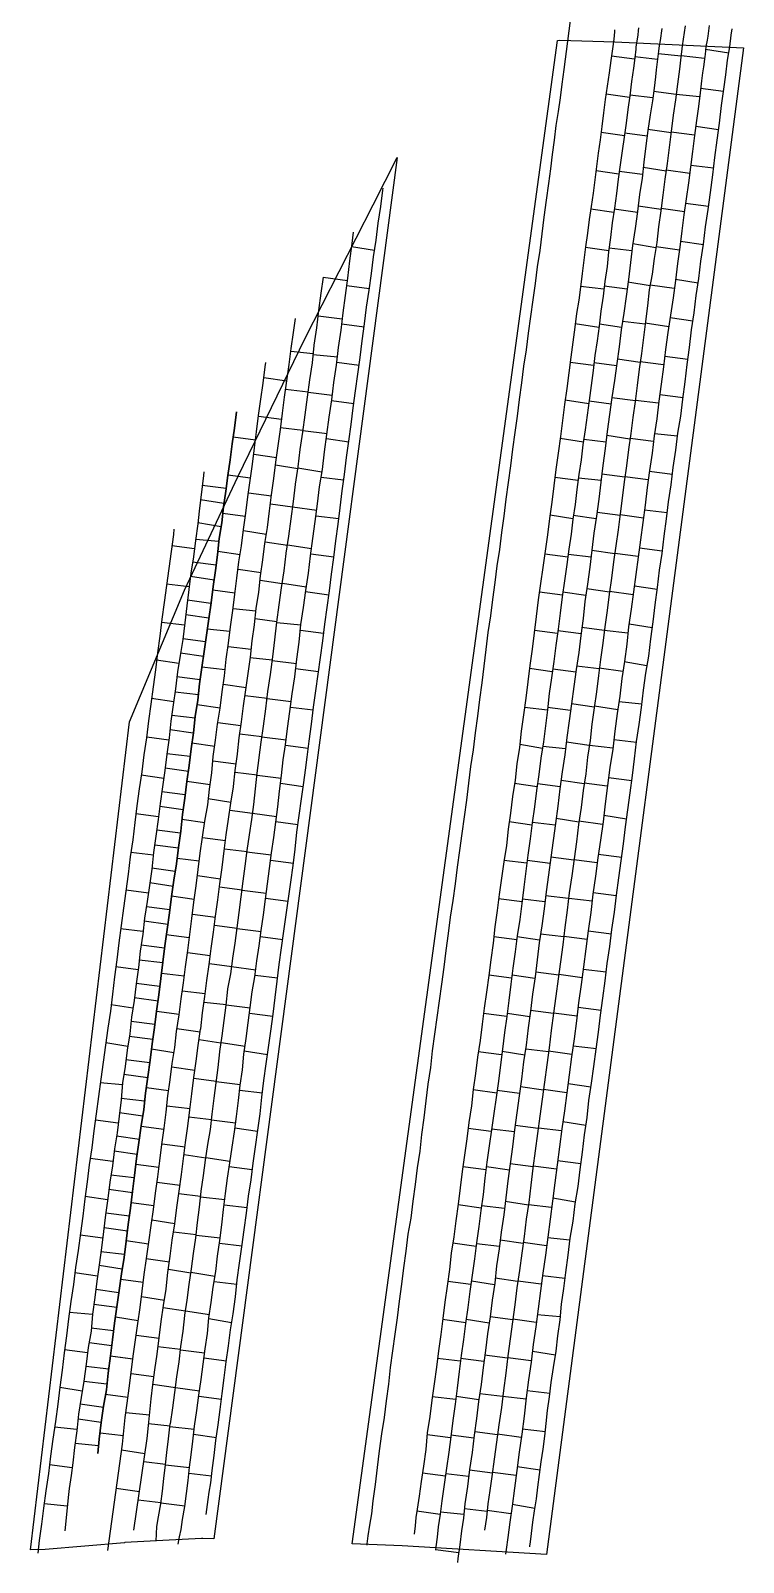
# Model space of a CAD drawing. Extents: x 705628 to 706171, y 1563556 to 1564504.
# Drawn here: x 705766.4 to 705858.6, y 1564172.5 to 1564370.7 of the extents above; entities that cross this region are included whole.
import ezdxf

# ---------------------------------------------------------------- set-up
doc = ezdxf.new("R2010")
doc.units = 0
doc.layers.add('10108_0101_PANTES', color=7, linetype='Continuous')
doc.layers.add('AGROCAD PLL', color=7, linetype='Continuous')
doc.layers.add('10108_0101_REAL', color=30, linetype='Continuous', lineweight=25)

msp = doc.modelspace()

# ---------------------------------------------------------------- linework, layer by layer
at = {"layer": '10108_0101_PANTES'}
for points in [[(705807.96, 1564174.94), (705834.55, 1564369.48), (705834.83, 1564369.52), (705841.95, 1564369.29), (705858.58, 1564368.54), (705833.1, 1564173.55), (705814.44, 1564174.68), (705807.96, 1564174.94)], [(705766.38, 1564174.14), (705779.17, 1564281.31), (705786.27, 1564298.34), (705793.18, 1564313.01), (705801.89, 1564330.96), (705810.67, 1564348.2), (705813.8, 1564354.31), (705790.08, 1564175.57), (705788.65, 1564175.61), (705788.6, 1564175.61), (705788.5, 1564175.6), (705783.46, 1564175.34), (705778.58, 1564175.08), (705778.52, 1564175.07), (705768.24, 1564174.21), (705766.38, 1564174.14)]]:
    msp.add_lwpolyline(points, close=True, dxfattribs=at)
at = {"layer": '10108_0101_REAL'}
for points in [[(705837.25, 1564380.44), (705835.35, 1564365.7), (705835.1, 1564363.83), (705834.87, 1564362.06), (705834.62, 1564360.28), (705834.33, 1564358.45), (705834.11, 1564356.56), (705833.85, 1564354.7), (705833.62, 1564352.85), (705833.38, 1564350.96), (705833.05, 1564348.82), (705832.78, 1564346.62), (705832.5, 1564344.46), (705832.24, 1564342.31), (705831.9, 1564340.18), (705831.65, 1564338.04), (705831.36, 1564335.9), (705831.06, 1564333.76), (705830.74, 1564331.61), (705830.46, 1564329.45), (705830.14, 1564327.32), (705829.89, 1564325.16), (705829.59, 1564323.01), (705829.31, 1564320.87), (705829.02, 1564318.74), (705828.73, 1564316.59), (705828.45, 1564314.41), (705828.17, 1564312.27), (705827.87, 1564310.1), (705827.61, 1564307.92), (705827.3, 1564305.8), (705827.01, 1564303.62), (705826.7, 1564301.48), (705826.41, 1564299.32), (705826.14, 1564297.14), (705825.85, 1564295), (705825.53, 1564292.84), (705825.27, 1564290.67), (705825.02, 1564288.51), (705824.75, 1564286.35), (705824.43, 1564284.21), (705824.18, 1564282.03), (705823.88, 1564279.86), (705823.61, 1564277.68), (705823.3, 1564275.53), (705823.03, 1564273.35), (705822.75, 1564271.16), (705822.44, 1564269.01), (705822.14, 1564266.84), (705821.84, 1564264.67), (705821.57, 1564262.5), (705821.28, 1564260.35), (705820.98, 1564258.18), (705820.67, 1564256.03), (705820.39, 1564253.89), (705820.08, 1564251.72), (705819.82, 1564249.54), (705819.51, 1564247.34), (705819.23, 1564245.21), (705818.93, 1564243.03), (705818.62, 1564240.89), (705818.34, 1564238.71), (705818.09, 1564236.55), (705817.77, 1564234.42), (705817.49, 1564232.27), (705817.23, 1564230.06), (705816.94, 1564227.89), (705816.73, 1564225.75), (705816.39, 1564223.59), (705816.13, 1564221.42), (705815.83, 1564219.29), (705815.54, 1564217.09), (705815.19, 1564214.98), (705814.9, 1564212.82), (705814.61, 1564210.66), (705814.35, 1564208.52), (705814.07, 1564206.32), (705813.79, 1564204.19), (705813.48, 1564202.05), (705813.21, 1564199.91), (705812.89, 1564197.76), (705812.66, 1564195.58), (705812.38, 1564193.42), (705812.1, 1564191.27), (705811.76, 1564189.14), (705811.48, 1564186.95), (705811.21, 1564184.79), (705810.94, 1564182.62), (705810.66, 1564180.49), (705810.46, 1564178.79), (705810.21, 1564177.33), (705810.01, 1564175.98), (705809.87, 1564174.94), (705809.85, 1564174.77)], [(705841.92, 1564370.86), (705841.92, 1564370.58), (705841.8, 1564369.66), (705841.63, 1564368.38), (705841.43, 1564366.86), (705841.2, 1564365.3), (705840.96, 1564363.58), (705840.72, 1564361.84), (705840.48, 1564360.1), (705840.27, 1564358.34), (705840.04, 1564356.62), (705839.81, 1564354.9), (705839.6, 1564353.17), (705839.36, 1564351.43), (705839.13, 1564349.71), (705838.9, 1564348), (705838.65, 1564346.31), (705838.43, 1564344.52), (705838.17, 1564342.78), (705837.95, 1564341.05), (705837.74, 1564339.3), (705837.5, 1564337.57), (705837.29, 1564335.85), (705837.01, 1564334.13), (705836.78, 1564332.36), (705836.52, 1564330.44), (705836.26, 1564328.49), (705836.01, 1564326.46), (705835.73, 1564324.43), (705835.44, 1564322.35), (705835.19, 1564320.29), (705834.91, 1564318.21), (705834.61, 1564316.07), (705834.33, 1564313.96), (705834.06, 1564311.83), (705833.8, 1564309.71), (705833.52, 1564307.62), (705833.24, 1564305.5), (705832.94, 1564303.4), (705832.65, 1564301.27), (705832.34, 1564299.18), (705832.05, 1564297.09), (705831.79, 1564294.94), (705831.53, 1564292.83), (705831.25, 1564290.71), (705830.96, 1564288.59), (705830.7, 1564286.49), (705830.43, 1564284.37), (705830.15, 1564282.22), (705829.85, 1564280.1), (705829.6, 1564277.96), (705829.27, 1564275.86), (705829.04, 1564273.74), (705828.71, 1564271.64), (705828.44, 1564269.5), (705828.15, 1564267.4), (705827.93, 1564265.28), (705827.58, 1564263.18), (705827.3, 1564261.06), (705826.98, 1564258.97), (705826.72, 1564256.87), (705826.42, 1564254.77), (705826.23, 1564252.65), (705825.92, 1564250.52), (705825.63, 1564248.46), (705825.35, 1564246.33), (705825.06, 1564244.25), (705824.79, 1564242.16), (705824.51, 1564240.04), (705824.19, 1564237.91), (705823.92, 1564235.8), (705823.62, 1564233.7), (705823.39, 1564231.61), (705823.06, 1564229.47), (705822.8, 1564227.35), (705822.51, 1564225.23), (705822.22, 1564223.12), (705821.93, 1564220.98), (705821.68, 1564218.86), (705821.38, 1564216.74), (705821.12, 1564214.65), (705820.79, 1564212.52), (705820.55, 1564210.41), (705820.25, 1564208.29), (705819.98, 1564206.21), (705819.69, 1564204.09), (705819.42, 1564202), (705819.14, 1564199.9), (705818.86, 1564197.77), (705818.58, 1564195.65), (705818.29, 1564193.53), (705818.02, 1564191.41), (705817.68, 1564189.29), (705817.48, 1564187.15), (705817.18, 1564184.99), (705816.91, 1564182.98), (705816.65, 1564181.11), (705816.37, 1564179.43), (705816.22, 1564178.33), (705816.11, 1564177.27), (705815.99, 1564176.19), (705815.98, 1564176.16)], [(705845.03, 1564371.09), (705844.98, 1564370.73), (705844.94, 1564370.21), (705844.68, 1564368.61), (705844.66, 1564368.33), (705844.53, 1564367.24), (705844.35, 1564365.87), (705844.12, 1564364.17), (705843.88, 1564362.33), (705843.64, 1564360.55), (705843.42, 1564358.78), (705843.15, 1564356.96), (705842.89, 1564355.17), (705842.65, 1564353.37), (705842.39, 1564351.52), (705842.18, 1564349.65), (705841.89, 1564347.79), (705841.61, 1564345.87), (705841.4, 1564343.99), (705841.15, 1564342.11), (705840.95, 1564340.22), (705840.64, 1564338.29), (705840.43, 1564336.38), (705840.15, 1564334.46), (705839.93, 1564332.52), (705839.65, 1564330.62), (705839.38, 1564328.69), (705839.13, 1564326.77), (705838.87, 1564324.83), (705838.65, 1564322.9), (705838.36, 1564320.99), (705838.12, 1564319.07), (705837.82, 1564317.13), (705837.59, 1564315.22), (705837.3, 1564313.29), (705837.05, 1564311.37), (705836.8, 1564309.43), (705836.5, 1564307.51), (705836.3, 1564305.58), (705835.98, 1564303.66), (705835.75, 1564301.67), (705835.44, 1564299.54), (705835.14, 1564297.46), (705834.87, 1564295.38), (705834.61, 1564293.29), (705834.33, 1564291.19), (705834.06, 1564289.12), (705833.75, 1564287.01), (705833.46, 1564284.95), (705833.23, 1564282.87), (705832.97, 1564280.77), (705832.73, 1564278.69), (705832.37, 1564276.61), (705832.11, 1564274.5), (705831.83, 1564272.43), (705831.57, 1564270.32), (705831.27, 1564268.25), (705830.98, 1564266.15), (705830.7, 1564264.05), (705830.44, 1564261.96), (705830.18, 1564259.89), (705829.92, 1564257.78), (705829.64, 1564255.7), (705829.33, 1564253.59), (705829.05, 1564251.52), (705828.77, 1564249.4), (705828.49, 1564247.35), (705828.25, 1564245.24), (705827.96, 1564243.15), (705827.66, 1564241.08), (705827.41, 1564238.96), (705827.14, 1564236.91), (705826.88, 1564234.78), (705826.59, 1564232.7), (705826.28, 1564230.6), (705825.98, 1564228.52), (705825.71, 1564226.42), (705825.4, 1564224.31), (705825.15, 1564222.24), (705824.9, 1564220.15), (705824.6, 1564218.07), (705824.34, 1564216), (705824.06, 1564213.88), (705823.78, 1564211.81), (705823.5, 1564209.69), (705823.2, 1564207.59), (705822.95, 1564205.52), (705822.65, 1564203.43), (705822.37, 1564201.36), (705822.05, 1564199.3), (705821.81, 1564197.22), (705821.54, 1564195.09), (705821.31, 1564192.98), (705821, 1564190.89), (705820.72, 1564188.77), (705820.47, 1564186.78), (705820.17, 1564184.72), (705819.89, 1564182.62), (705819.59, 1564180.49), (705819.34, 1564178.75), (705819.1, 1564177.11), (705818.96, 1564175.77), (705818.8, 1564174.55), (705818.74, 1564174.11)], [(705848.01, 1564371.01), (705847.8, 1564369.45), (705847.7, 1564368.8), (705847.66, 1564368.49), (705847.59, 1564368.08), (705847.35, 1564366), (705847.3, 1564365.67), (705847.21, 1564364.77), (705847.02, 1564363.31), (705846.82, 1564361.67), (705846.51, 1564359.86), (705846.22, 1564357.82), (705845.96, 1564355.82), (705845.71, 1564353.72), (705845.47, 1564351.65), (705845.15, 1564349.52), (705844.89, 1564347.32), (705844.57, 1564345.13), (705844.24, 1564342.95), (705843.97, 1564340.76), (705843.7, 1564338.54), (705843.41, 1564336.34), (705843.1, 1564334.2), (705842.77, 1564332.02), (705842.5, 1564329.83), (705842.2, 1564327.65), (705841.91, 1564325.48), (705841.58, 1564323.28), (705841.28, 1564321.09), (705840.97, 1564318.89), (705840.69, 1564316.68), (705840.41, 1564314.48), (705840.15, 1564312.31), (705839.87, 1564310.1), (705839.6, 1564307.9), (705839.25, 1564305.72), (705838.99, 1564303.52), (705838.71, 1564301.3), (705838.41, 1564299.1), (705838.08, 1564296.89), (705837.85, 1564294.68), (705837.56, 1564292.46), (705837.28, 1564290.28), (705836.93, 1564288.06), (705836.66, 1564285.86), (705836.35, 1564283.65), (705836.06, 1564281.44), (705835.74, 1564279.28), (705835.5, 1564277.02), (705835.15, 1564274.81), (705834.84, 1564272.62), (705834.57, 1564270.37), (705834.27, 1564268.16), (705833.98, 1564265.96), (705833.68, 1564263.73), (705833.39, 1564261.52), (705833.06, 1564259.31), (705832.8, 1564257.12), (705832.49, 1564254.92), (705832.17, 1564252.71), (705831.89, 1564250.49), (705831.64, 1564248.32), (705831.29, 1564246.07), (705831.04, 1564243.87), (705830.74, 1564241.68), (705830.49, 1564239.47), (705830.15, 1564237.29), (705829.86, 1564235.07), (705829.58, 1564232.9), (705829.29, 1564230.69), (705828.98, 1564228.48), (705828.73, 1564226.29), (705828.42, 1564224.08), (705828.13, 1564221.88), (705827.83, 1564219.69), (705827.58, 1564217.48), (705827.24, 1564215.27), (705826.98, 1564213.08), (705826.66, 1564210.88), (705826.42, 1564208.65), (705826.07, 1564206.46), (705825.82, 1564204.28), (705825.47, 1564202.12), (705825.2, 1564199.93), (705824.9, 1564197.73), (705824.65, 1564195.55), (705824.33, 1564193.36), (705824.07, 1564191.16), (705823.77, 1564188.97), (705823.49, 1564186.75), (705823.15, 1564184.56), (705822.89, 1564182.33), (705822.56, 1564180.1), (705822.36, 1564178.23), (705822.12, 1564176.59), (705821.89, 1564174.78), (705821.66, 1564173.02), (705821.58, 1564172.53)], [(705851.06, 1564371.37), (705850.67, 1564368.8), (705850.62, 1564368.39), (705850.51, 1564367.31), (705850.32, 1564365.75), (705850.06, 1564363.82), (705849.79, 1564361.77), (705849.5, 1564359.79), (705849.25, 1564357.69), (705848.96, 1564355.64), (705848.74, 1564353.55), (705848.43, 1564351.53), (705848.18, 1564349.47), (705847.9, 1564347.42), (705847.61, 1564345.36), (705847.37, 1564343.31), (705847.04, 1564341.24), (705846.76, 1564339.23), (705846.41, 1564337.19), (705846.18, 1564335.15), (705845.9, 1564333.09), (705845.67, 1564331.05), (705845.39, 1564328.97), (705845.1, 1564326.93), (705844.86, 1564324.83), (705844.6, 1564322.77), (705844.3, 1564320.68), (705844.02, 1564318.61), (705843.71, 1564316.55), (705843.46, 1564314.44), (705843.16, 1564312.37), (705842.9, 1564310.26), (705842.66, 1564308.22), (705842.37, 1564306.14), (705842.1, 1564304.08), (705841.79, 1564301.99), (705841.53, 1564299.9), (705841.23, 1564297.82), (705840.95, 1564295.71), (705840.65, 1564293.6), (705840.38, 1564291.5), (705840.08, 1564289.38), (705839.82, 1564287.29), (705839.56, 1564285.2), (705839.27, 1564283.1), (705838.99, 1564280.99), (705838.75, 1564278.87), (705838.43, 1564276.72), (705838.18, 1564274.58), (705837.87, 1564272.41), (705837.58, 1564270.21), (705837.24, 1564268.01), (705836.98, 1564265.79), (705836.68, 1564263.57), (705836.39, 1564261.38), (705836.06, 1564259.16), (705835.79, 1564256.92), (705835.5, 1564254.69), (705835.23, 1564252.46), (705834.92, 1564250.24), (705834.62, 1564248.02), (705834.32, 1564245.8), (705834, 1564243.59), (705833.71, 1564241.36), (705833.45, 1564239.13), (705833.17, 1564236.93), (705832.87, 1564234.67), (705832.55, 1564232.49), (705832.25, 1564230.26), (705831.96, 1564228.01), (705831.63, 1564225.8), (705831.35, 1564223.56), (705831.09, 1564221.34), (705830.83, 1564219.11), (705830.5, 1564216.93), (705830.21, 1564214.7), (705829.9, 1564212.52), (705829.6, 1564210.28), (705829.26, 1564208.06), (705829.01, 1564205.86), (705828.71, 1564203.64), (705828.42, 1564201.45), (705828.12, 1564199.25), (705827.84, 1564197.01), (705827.53, 1564194.78), (705827.27, 1564192.55), (705826.95, 1564190.32), (705826.65, 1564188.1), (705826.33, 1564185.87), (705826.06, 1564183.64), (705825.78, 1564181.84), (705825.54, 1564180.1), (705825.33, 1564178.35), (705825.07, 1564176.7)], [(705854.15, 1564371.41), (705853.98, 1564370.05), (705853.89, 1564369.51), (705853.74, 1564368.7), (705853.63, 1564367.64), (705853.59, 1564367.38), (705853.44, 1564366.06), (705853.31, 1564365.29), (705853.18, 1564364.26), (705852.97, 1564362.7), (705852.79, 1564360.93), (705852.52, 1564359.13), (705852.26, 1564357.16), (705852.01, 1564355.09), (705851.76, 1564353.09), (705851.47, 1564351.05), (705851.18, 1564348.99), (705850.89, 1564346.93), (705850.63, 1564344.84), (705850.36, 1564342.73), (705850.06, 1564340.62), (705849.78, 1564338.41), (705849.48, 1564336.16), (705849.16, 1564333.92), (705848.82, 1564331.69), (705848.52, 1564329.48), (705848.23, 1564327.26), (705847.96, 1564325), (705847.66, 1564322.79), (705847.38, 1564320.53), (705847.06, 1564318.31), (705846.76, 1564316.05), (705846.42, 1564313.83), (705846.15, 1564311.61), (705845.88, 1564309.34), (705845.57, 1564307.11), (705845.26, 1564304.86), (705844.98, 1564302.6), (705844.67, 1564300.37), (705844.38, 1564298.12), (705844.07, 1564295.86), (705843.74, 1564293.6), (705843.5, 1564291.36), (705843.18, 1564289.11), (705842.86, 1564286.89), (705842.58, 1564284.62), (705842.26, 1564282.39), (705841.94, 1564280.11), (705841.68, 1564277.75), (705841.3, 1564275.39), (705840.99, 1564273.05), (705840.69, 1564270.69), (705840.42, 1564268.35), (705840.08, 1564266), (705839.74, 1564263.68), (705839.43, 1564261.34), (705839.12, 1564258.98), (705838.86, 1564256.63), (705838.49, 1564254.27), (705838.21, 1564251.93), (705837.91, 1564249.6), (705837.58, 1564247.29), (705837.26, 1564244.95), (705836.98, 1564242.61), (705836.67, 1564240.28), (705836.36, 1564237.96), (705836.06, 1564235.61), (705835.75, 1564233.29), (705835.46, 1564230.96), (705835.09, 1564228.63), (705834.8, 1564226.31), (705834.47, 1564223.97), (705834.17, 1564221.63), (705833.87, 1564219.29), (705833.58, 1564216.96), (705833.28, 1564214.63), (705832.96, 1564212.29), (705832.63, 1564209.97), (705832.33, 1564207.66), (705832.03, 1564205.35), (705831.71, 1564203.02), (705831.4, 1564200.72), (705831.12, 1564198.45), (705830.79, 1564196.13), (705830.48, 1564193.81), (705830.21, 1564191.46), (705829.9, 1564189.13), (705829.58, 1564186.78), (705829.27, 1564184.43), (705828.95, 1564182.12), (705828.66, 1564179.82), (705828.35, 1564177.72), (705828.09, 1564175.74), (705827.9, 1564174.2), (705827.8, 1564173.6)], [(705830.96, 1564174.55), (705830.96, 1564174.62), (705831.05, 1564175.2), (705831.18, 1564176.26), (705831.34, 1564177.74), (705831.54, 1564179.2), (705831.8, 1564180.73), (705831.97, 1564182.26), (705832.19, 1564183.89), (705832.44, 1564185.54), (705832.67, 1564187.19), (705832.89, 1564188.84), (705833.08, 1564190.5), (705833.24, 1564192.19), (705833.5, 1564193.94), (705833.71, 1564195.8), (705834.01, 1564197.76), (705834.34, 1564199.84), (705834.58, 1564201.86), (705834.86, 1564203.91), (705835.06, 1564205.94), (705835.34, 1564207.96), (705835.6, 1564210.05), (705835.91, 1564212.26), (705836.16, 1564214.47), (705836.56, 1564216.69), (705836.83, 1564218.94), (705837.19, 1564221.15), (705837.48, 1564223.38), (705837.76, 1564225.59), (705838.02, 1564227.85), (705838.37, 1564230.08), (705838.6, 1564232.29), (705838.94, 1564234.52), (705839.23, 1564236.69), (705839.55, 1564238.92), (705839.83, 1564241.15), (705840.11, 1564243.35), (705840.39, 1564245.56), (705840.7, 1564247.79), (705840.97, 1564250.01), (705841.3, 1564252.23), (705841.58, 1564254.44), (705841.89, 1564256.67), (705842.15, 1564258.87), (705842.46, 1564261.09), (705842.79, 1564263.3), (705843.06, 1564265.5), (705843.32, 1564267.71), (705843.65, 1564269.91), (705843.93, 1564272.11), (705844.22, 1564274.34), (705844.51, 1564276.53), (705844.77, 1564278.74), (705845.08, 1564280.97), (705845.4, 1564283.17), (705845.65, 1564285.4), (705845.94, 1564287.6), (705846.33, 1564289.78), (705846.59, 1564292.02), (705846.91, 1564294.24), (705847.15, 1564296.46), (705847.46, 1564298.68), (705847.72, 1564300.91), (705848.06, 1564303.1), (705848.34, 1564305.34), (705848.64, 1564307.56), (705848.91, 1564309.78), (705849.23, 1564311.99), (705849.5, 1564314.22), (705849.85, 1564316.44), (705850.09, 1564318.65), (705850.47, 1564320.86), (705850.75, 1564323.06), (705851.05, 1564325.31), (705851.3, 1564327.54), (705851.6, 1564329.75), (705851.86, 1564332.01), (705852.22, 1564334.23), (705852.47, 1564336.45), (705852.83, 1564338.68), (705853.09, 1564340.9), (705853.42, 1564343.13), (705853.69, 1564345.36), (705854.01, 1564347.58), (705854.31, 1564349.82), (705854.62, 1564352.08), (705854.89, 1564354.32), (705855.17, 1564356.56), (705855.47, 1564358.77), (705855.77, 1564361.04), (705856.03, 1564363.19), (705856.32, 1564365.04), (705856.53, 1564366.93), (705856.81, 1564368.67), (705857.01, 1564370.14), (705857.13, 1564370.96)], [(705789.08, 1564178.74), (705789.36, 1564180.65), (705789.49, 1564181.59), (705789.68, 1564182.81), (705789.85, 1564184.41), (705790.13, 1564186.36), (705790.35, 1564188.29), (705790.63, 1564190.34), (705790.89, 1564192.33), (705791.16, 1564194.37), (705791.41, 1564196.42), (705791.68, 1564198.47), (705791.96, 1564200.53), (705792.21, 1564202.6), (705792.59, 1564204.71), (705792.86, 1564206.9), (705793.11, 1564209.09), (705793.38, 1564211.23), (705793.69, 1564213.37), (705793.98, 1564215.56), (705794.29, 1564217.73), (705794.56, 1564219.9), (705794.89, 1564222.04), (705795.16, 1564224.18), (705795.45, 1564226.31), (705795.75, 1564228.44), (705796.05, 1564230.57), (705796.29, 1564232.74), (705796.55, 1564234.88), (705796.83, 1564237.04), (705797.16, 1564239.15), (705797.46, 1564241.26), (705797.75, 1564243.45), (705798.02, 1564245.61), (705798.28, 1564247.76), (705798.54, 1564249.88), (705798.84, 1564252.04), (705799.14, 1564254.19), (705799.44, 1564256.31), (705799.74, 1564258.44), (705800.04, 1564260.55), (705800.32, 1564262.69), (705800.58, 1564264.84), (705800.81, 1564267.01), (705801.12, 1564269.18), (705801.4, 1564271.33), (705801.7, 1564273.43), (705801.92, 1564275.03), (705802.15, 1564276.71), (705802.41, 1564278.79), (705802.73, 1564281), (705802.98, 1564283.19), (705803.29, 1564285.33), (705803.59, 1564287.46), (705803.87, 1564289.64), (705804.16, 1564291.76), (705804.44, 1564293.94), (705804.74, 1564296.09), (705805.05, 1564298.25), (705805.29, 1564300.4), (705805.6, 1564302.55), (705805.87, 1564304.71), (705806.16, 1564306.86), (705806.4, 1564309.01), (705806.69, 1564311.18), (705806.96, 1564313.32), (705807.25, 1564315.49), (705807.56, 1564317.63), (705807.85, 1564319.78), (705808.12, 1564321.94), (705808.4, 1564324.12), (705808.7, 1564326.29), (705809, 1564328.45), (705809.28, 1564330.62), (705809.56, 1564332.79), (705809.84, 1564334.98), (705810.16, 1564337.14), (705810.46, 1564339.32), (705810.75, 1564341.48), (705811.08, 1564343.64), (705811.33, 1564345.83), (705811.66, 1564347.98), (705811.95, 1564350.12), (705811.98, 1564350.36)], [(705785.45, 1564174.87), (705785.64, 1564175.83), (705785.84, 1564176.78), (705786.04, 1564178.06), (705786.33, 1564179.75), (705786.54, 1564181.46), (705786.74, 1564183.11), (705786.94, 1564184.83), (705787.14, 1564186.46), (705787.36, 1564188.22), (705787.57, 1564190.15), (705787.87, 1564192.19), (705788.14, 1564194.16), (705788.44, 1564196.2), (705788.7, 1564198.18), (705788.94, 1564200.15), (705789.24, 1564202.14), (705789.44, 1564204.18), (705789.73, 1564206.14), (705790, 1564208.15), (705790.32, 1564210.18), (705790.57, 1564212.17), (705790.87, 1564214.2), (705791.1, 1564216.21), (705791.34, 1564218.21), (705791.57, 1564220.24), (705791.86, 1564222.24), (705792.14, 1564224.25), (705792.44, 1564226.26), (705792.75, 1564228.23), (705793, 1564230.24), (705793.25, 1564232.28), (705793.5, 1564234.27), (705793.77, 1564236.28), (705793.97, 1564238.31), (705794.27, 1564240.34), (705794.53, 1564242.33), (705794.79, 1564244.35), (705795.02, 1564246.37), (705795.39, 1564248.32), (705795.65, 1564250.36), (705795.96, 1564252.32), (705796.22, 1564254.31), (705796.5, 1564256.32), (705796.75, 1564258.33), (705797, 1564260.35), (705797.27, 1564262.33), (705797.52, 1564264.33), (705797.84, 1564266.33), (705798.09, 1564268.33), (705798.37, 1564270.31), (705798.58, 1564272.34), (705798.83, 1564274.37), (705799.05, 1564276.37), (705799.34, 1564278.33), (705799.61, 1564280.43), (705799.92, 1564282.65), (705800.21, 1564284.91), (705800.54, 1564287.12), (705800.82, 1564289.41), (705801.11, 1564291.62), (705801.35, 1564293.89), (705801.67, 1564296.09), (705801.98, 1564298.29), (705802.31, 1564300.53), (705802.58, 1564302.78), (705802.9, 1564305.01), (705803.18, 1564307.24), (705803.5, 1564309.49), (705803.75, 1564311.72), (705804.12, 1564313.96), (705804.39, 1564316.22), (705804.7, 1564318.47), (705804.99, 1564320.72), (705805.32, 1564322.98), (705805.61, 1564325.22), (705805.95, 1564327.46), (705806.19, 1564329.72), (705806.53, 1564331.98), (705806.79, 1564334.23), (705807.1, 1564336.46), (705807.4, 1564338.71), (705807.67, 1564340.94), (705807.95, 1564343.22), (705808.16, 1564344.68)], [(705782.61, 1564175.26), (705782.72, 1564177.17), (705782.92, 1564178.43), (705783.21, 1564180.09), (705783.42, 1564181.76), (705783.61, 1564183.4), (705783.81, 1564185.13), (705784.01, 1564186.76), (705784.23, 1564188.51), (705784.44, 1564190.45), (705784.45, 1564190.47), (705784.75, 1564192.52), (705785.01, 1564194.49), (705785.31, 1564196.52), (705785.57, 1564198.49), (705785.81, 1564200.46), (705785.81, 1564200.48), (705786.11, 1564202.45), (705786.31, 1564204.47), (705786.31, 1564204.5), (705786.61, 1564206.47), (705786.88, 1564208.49), (705787.2, 1564210.5), (705787.45, 1564212.5), (705787.75, 1564214.51), (705787.97, 1564216.51), (705788.21, 1564218.5), (705788.44, 1564220.53), (705788.44, 1564220.56), (705788.73, 1564222.57), (705789.01, 1564224.58), (705789.32, 1564226.61), (705789.63, 1564228.56), (705789.87, 1564230.54), (705790.12, 1564232.58), (705790.37, 1564234.59), (705790.64, 1564236.57), (705790.84, 1564238.59), (705790.84, 1564238.63), (705791.15, 1564240.67), (705791.41, 1564242.64), (705791.66, 1564244.65), (705791.89, 1564246.69), (705791.9, 1564246.74), (705792.27, 1564248.68), (705792.52, 1564250.68), (705792.53, 1564250.7), (705792.84, 1564252.66), (705793.09, 1564254.63), (705793.37, 1564256.63), (705793.62, 1564258.64), (705793.88, 1564260.66), (705794.14, 1564262.64), (705794.39, 1564264.65), (705794.39, 1564264.67), (705794.71, 1564266.66), (705794.97, 1564268.65), (705795.24, 1564270.61), (705795.45, 1564272.63), (705795.7, 1564274.66), (705795.92, 1564276.66), (705795.92, 1564276.69), (705796.22, 1564278.66), (705796.48, 1564280.74), (705796.79, 1564282.97), (705797.08, 1564285.23), (705797.41, 1564287.44), (705797.69, 1564289.72), (705797.98, 1564291.92), (705798.22, 1564294.18), (705798.23, 1564294.21), (705798.54, 1564296.42), (705798.85, 1564298.63), (705799.18, 1564300.84), (705799.45, 1564303.09), (705799.45, 1564303.11), (705799.78, 1564305.33), (705800.06, 1564307.55), (705800.37, 1564309.8), (705800.62, 1564312.03), (705800.62, 1564312.07), (705800.99, 1564314.29), (705801.26, 1564316.53), (705801.58, 1564318.78), (705801.87, 1564321.04), (705802.2, 1564323.3), (705802.49, 1564325.55), (705802.82, 1564327.77), (705803.06, 1564330.01), (705803.07, 1564330.04), (705803.4, 1564332.29), (705803.66, 1564334.54), (705803.97, 1564336.79), (705804.25, 1564338.86)], [(705779.73, 1564176.7), (705781.45, 1564188.56), (705781.61, 1564190.24), (705781.79, 1564191.98), (705781.95, 1564193.7), (705782.2, 1564195.51), (705782.45, 1564197.45), (705782.73, 1564199.46), (705783, 1564201.57), (705783.28, 1564203.7), (705783.58, 1564205.78), (705783.9, 1564207.89), (705783.91, 1564207.92), (705784.14, 1564210.04), (705784.42, 1564212.17), (705784.69, 1564214.24), (705785.01, 1564216.35), (705785.3, 1564218.47), (705785.61, 1564220.58), (705785.89, 1564222.7), (705786.15, 1564224.8), (705786.43, 1564226.88), (705786.71, 1564228.97), (705786.99, 1564231.11), (705787.23, 1564233.18), (705787.49, 1564235.27), (705787.79, 1564237.37), (705788.05, 1564239.43), (705788.37, 1564241.53), (705788.38, 1564241.57), (705788.6, 1564243.62), (705788.92, 1564245.75), (705789.17, 1564247.82), (705789.48, 1564249.88), (705789.49, 1564249.9), (705789.74, 1564251.98), (705790.04, 1564254.07), (705790.3, 1564256.14), (705790.6, 1564258.25), (705790.84, 1564260.35), (705791.15, 1564262.45), (705791.41, 1564264.59), (705791.66, 1564266.67), (705791.97, 1564268.72), (705792.27, 1564270.79), (705792.62, 1564272.9), (705792.62, 1564272.94), (705792.85, 1564274.99), (705793.15, 1564277.11), (705793.15, 1564277.14), (705793.36, 1564279.22), (705793.66, 1564281.31), (705793.92, 1564283.36), (705794.22, 1564285.45), (705794.51, 1564287.57), (705794.8, 1564289.66), (705795.04, 1564291.77), (705795.34, 1564293.85), (705795.34, 1564293.88), (705795.55, 1564295.98), (705795.88, 1564298.06), (705795.89, 1564298.09), (705796.13, 1564300.19), (705796.41, 1564302.27), (705796.67, 1564304.36), (705797, 1564306.45), (705797.27, 1564308.59), (705797.55, 1564310.69), (705797.82, 1564312.81), (705798.1, 1564314.89), (705798.4, 1564317.01), (705798.69, 1564319.12), (705798.96, 1564321.23), (705799.21, 1564323.33), (705799.52, 1564325.42), (705799.8, 1564327.52), (705800.07, 1564329.6), (705800.38, 1564331.69), (705800.64, 1564333.49)], [(705776.35, 1564174.05), (705778.26, 1564187.81), (705778.44, 1564189.55), (705778.6, 1564191.29), (705778.86, 1564193.13), (705779.11, 1564195.07), (705779.38, 1564197.08), (705779.66, 1564199.19), (705779.94, 1564201.32), (705780.24, 1564203.42), (705780.56, 1564205.52), (705780.79, 1564207.64), (705781.08, 1564209.78), (705781.35, 1564211.87), (705781.67, 1564213.98), (705781.95, 1564216.1), (705782.26, 1564218.21), (705782.55, 1564220.32), (705782.81, 1564222.41), (705783.09, 1564224.5), (705783.36, 1564226.59), (705783.64, 1564228.71), (705783.89, 1564230.78), (705784.14, 1564232.89), (705784.44, 1564234.99), (705784.7, 1564237.07), (705785.03, 1564239.17), (705785.26, 1564241.24), (705785.57, 1564243.37), (705785.83, 1564245.44), (705786.14, 1564247.51), (705786.39, 1564249.6), (705786.7, 1564251.7), (705786.96, 1564253.76), (705787.25, 1564255.86), (705787.5, 1564257.96), (705787.81, 1564260.07), (705788.06, 1564262.2), (705788.32, 1564264.29), (705788.63, 1564266.36), (705788.93, 1564268.44), (705789.28, 1564270.55), (705789.51, 1564272.6), (705789.8, 1564274.72), (705790.01, 1564276.82), (705790.31, 1564278.94), (705790.57, 1564280.99), (705790.88, 1564283.08), (705791.16, 1564285.19), (705791.45, 1564287.27), (705791.69, 1564289.39), (705791.99, 1564291.47), (705792.21, 1564293.6), (705792.54, 1564295.7), (705792.78, 1564297.8), (705793.07, 1564299.88), (705793.33, 1564301.99), (705793.65, 1564304.08), (705793.93, 1564306.2), (705794.21, 1564308.3), (705794.48, 1564310.43), (705794.76, 1564312.52), (705795.06, 1564314.64), (705795.34, 1564316.74), (705795.61, 1564318.84), (705795.87, 1564320.94), (705796.17, 1564323.05), (705796.45, 1564325.14), (705796.73, 1564327.23), (705796.81, 1564327.79)], [(705793.01, 1564321.4), (705792.74, 1564319.32), (705792.45, 1564317.28), (705792.18, 1564315.22), (705791.88, 1564313.17), (705791.62, 1564311.14), (705791.31, 1564309.12), (705791.1, 1564307.03), (705790.76, 1564305.03), (705790.56, 1564302.93), (705790.31, 1564300.9), (705790.01, 1564298.82), (705789.71, 1564296.7), (705789.41, 1564294.61), (705789.11, 1564292.5), (705788.84, 1564290.41), (705788.53, 1564288.32), (705788.24, 1564286.21), (705788.01, 1564284.09), (705787.66, 1564282), (705787.43, 1564279.87), (705787.15, 1564277.79), (705786.89, 1564275.65), (705786.59, 1564273.57), (705786.31, 1564271.42), (705786.01, 1564269.3), (705785.79, 1564267.17), (705785.5, 1564265.04), (705785.23, 1564262.92), (705784.91, 1564260.8), (705784.6, 1564258.69), (705784.32, 1564256.58), (705784.02, 1564254.44), (705783.72, 1564252.33), (705783.47, 1564250.2), (705783.23, 1564248.1), (705782.98, 1564245.97), (705782.67, 1564243.87), (705782.38, 1564241.75), (705782.09, 1564239.64), (705781.84, 1564237.51), (705781.55, 1564235.38), (705781.25, 1564233.25), (705781, 1564231.14), (705780.69, 1564229.02), (705780.39, 1564226.87), (705780.09, 1564224.77), (705779.82, 1564222.61), (705779.57, 1564220.51), (705779.29, 1564218.37), (705779.01, 1564216.26), (705778.73, 1564214.11), (705778.47, 1564211.96), (705778.14, 1564209.88), (705777.83, 1564207.73), (705777.53, 1564205.6), (705777.24, 1564203.5), (705776.97, 1564201.32), (705776.69, 1564199.24), (705776.42, 1564197.03), (705776.17, 1564194.87), (705775.82, 1564192.75), (705775.52, 1564190.62), (705775.26, 1564188.46), (705775.06, 1564186.63), (705775.26, 1564188.46), (705775.52, 1564190.62), (705775.82, 1564192.75), (705776.17, 1564194.87), (705776.42, 1564197.03), (705776.69, 1564199.24), (705776.97, 1564201.32), (705777.24, 1564203.5), (705777.53, 1564205.6), (705777.83, 1564207.73), (705778.14, 1564209.88), (705778.47, 1564211.96), (705778.73, 1564214.11), (705779.01, 1564216.26), (705779.29, 1564218.37), (705779.57, 1564220.51), (705779.82, 1564222.61), (705780.09, 1564224.77), (705780.39, 1564226.87), (705780.69, 1564229.02), (705781, 1564231.14), (705781.25, 1564233.25), (705781.55, 1564235.38), (705781.84, 1564237.51), (705782.09, 1564239.64), (705782.38, 1564241.75), (705782.67, 1564243.87), (705782.98, 1564245.97), (705783.23, 1564248.1), (705783.47, 1564250.2), (705783.72, 1564252.33), (705784.02, 1564254.44), (705784.32, 1564256.58), (705784.6, 1564258.69), (705784.91, 1564260.8), (705785.23, 1564262.92), (705785.5, 1564265.04), (705785.79, 1564267.17), (705786.01, 1564269.3), (705786.31, 1564271.42), (705786.59, 1564273.57), (705786.89, 1564275.65), (705787.15, 1564277.79), (705787.43, 1564279.87), (705787.66, 1564282), (705788.01, 1564284.09), (705788.24, 1564286.21), (705788.53, 1564288.32), (705788.84, 1564290.41), (705789.11, 1564292.5), (705789.41, 1564294.61), (705789.71, 1564296.7), (705790.01, 1564298.82), (705790.31, 1564300.9), (705790.56, 1564302.93), (705790.76, 1564305.03), (705791.1, 1564307.03), (705791.31, 1564309.12), (705791.62, 1564311.14), (705791.88, 1564313.17), (705792.18, 1564315.22), (705792.45, 1564317.28), (705792.74, 1564319.32), (705793.01, 1564321.4)], [(705788.8, 1564313.63), (705788.74, 1564313.19), (705788.19, 1564308.58), (705787.99, 1564306.91), (705787.7, 1564304.77), (705787.44, 1564302.64), (705787.12, 1564300.54), (705786.85, 1564298.42), (705786.57, 1564296.3), (705786.32, 1564294.12), (705786.06, 1564291.97), (705785.71, 1564289.88), (705785.37, 1564287.77), (705785.13, 1564285.59), (705784.83, 1564283.52), (705784.53, 1564281.4), (705784.29, 1564279.21), (705784, 1564277.12), (705783.74, 1564275), (705783.43, 1564272.9), (705783.14, 1564270.75), (705782.86, 1564268.65), (705782.59, 1564266.49), (705782.29, 1564264.39), (705782.05, 1564262.23), (705781.75, 1564260.1), (705781.45, 1564258.03), (705781.11, 1564255.91), (705780.87, 1564253.8), (705780.56, 1564251.64), (705780.32, 1564249.52), (705780.02, 1564247.39), (705779.77, 1564245.22), (705779.43, 1564243.09), (705779.19, 1564240.94), (705778.85, 1564238.82), (705778.6, 1564236.69), (705778.27, 1564234.57), (705778.09, 1564232.39), (705777.83, 1564230.26), (705777.56, 1564228.12), (705777.21, 1564226.02), (705776.95, 1564223.84), (705776.63, 1564221.74), (705776.36, 1564219.61), (705776.07, 1564217.49), (705775.82, 1564215.33), (705775.54, 1564213.21), (705775.26, 1564211.04), (705774.94, 1564208.93), (705774.67, 1564206.79), (705774.38, 1564204.63), (705774.19, 1564202.46), (705773.84, 1564200.32), (705773.56, 1564198.18), (705773.26, 1564195.99), (705772.91, 1564193.86), (705772.58, 1564191.7), (705772.35, 1564189.54), (705772.07, 1564187.37), (705771.82, 1564185.4), (705771.6, 1564183.77), (705771.35, 1564182.08), (705771.27, 1564181.32), (705770.8, 1564176.62)], [(705784.92, 1564306.22), (705784.84, 1564305.54), (705784.56, 1564303.33), (705784.27, 1564301.14), (705783.95, 1564298.95), (705783.67, 1564296.76), (705783.36, 1564294.58), (705783.09, 1564292.4), (705782.79, 1564290.21), (705782.51, 1564288.01), (705782.21, 1564285.82), (705781.94, 1564283.6), (705781.63, 1564281.43), (705781.38, 1564279.23), (705781.04, 1564277.03), (705780.74, 1564274.84), (705780.41, 1564272.63), (705780.13, 1564270.44), (705779.84, 1564268.26), (705779.58, 1564266.04), (705779.27, 1564263.82), (705779.01, 1564261.6), (705778.7, 1564259.39), (705778.41, 1564257.18), (705778.07, 1564254.93), (705777.78, 1564252.71), (705777.52, 1564250.51), (705777.24, 1564248.31), (705776.98, 1564246.05), (705776.7, 1564243.87), (705776.38, 1564241.66), (705776.08, 1564239.46), (705775.75, 1564237.24), (705775.46, 1564235.04), (705775.15, 1564232.81), (705774.87, 1564230.59), (705774.56, 1564228.38), (705774.3, 1564226.18), (705773.96, 1564223.97), (705773.71, 1564221.77), (705773.38, 1564219.56), (705773.11, 1564217.33), (705772.81, 1564215.11), (705772.51, 1564212.9), (705772.17, 1564210.67), (705771.93, 1564208.48), (705771.56, 1564206.27), (705771.29, 1564204.06), (705771.01, 1564201.85), (705770.71, 1564199.64), (705770.46, 1564197.42), (705770.16, 1564195.19), (705769.89, 1564192.98), (705769.58, 1564190.75), (705769.26, 1564188.49), (705768.96, 1564186.26), (705768.67, 1564184.02), (705768.33, 1564181.77), (705768.06, 1564179.53), (705767.78, 1564177.49), (705767.5, 1564175.37), (705767.31, 1564173.71)]]:
    msp.add_lwpolyline(points, dxfattribs=at)
at = {"layer": 'AGROCAD PLL', "color": 3, "true_color": 0x00ff00}
for points in [[(705856.68, 1564367.82), (705853.7, 1564368.3)], [(705844.5, 1564367.05), (705841.51, 1564367.44)], [(705850.53, 1564367.44), (705847.55, 1564367.74)], [(705846.87, 1564362.05), (705843.89, 1564362.41)], [(705852.91, 1564362.17), (705849.88, 1564362.47)], [(705855.99, 1564362.87), (705853.04, 1564363.24)], [(705849.23, 1564357.53), (705846.24, 1564357.96)], [(705855.35, 1564357.91), (705852.41, 1564358.32)], [(705843.18, 1564357.13), (705840.17, 1564357.58)], [(705842.48, 1564352.18), (705839.52, 1564352.59)], [(705845.52, 1564352.15), (705842.53, 1564352.5)], [(705848.59, 1564352.57), (705845.63, 1564353.03)], [(705854.73, 1564352.95), (705851.78, 1564353.3)], [(705847.93, 1564347.62), (705844.97, 1564348.02)], [(705854.06, 1564347.99), (705851.1, 1564348.39)], [(705841.81, 1564347.23), (705838.85, 1564347.66)], [(705844.87, 1564347.19), (705841.87, 1564347.63)], [(705850.95, 1564347.3), (705847.94, 1564347.72)], [(705810.87, 1564342.29), (705807.89, 1564342.75)], [(705841.17, 1564342.27), (705838.16, 1564342.68)], [(705844.15, 1564342.24), (705841.21, 1564342.61)], [(705847.27, 1564342.66), (705844.27, 1564343.14)], [(705853.4, 1564343.04), (705850.45, 1564343.46)], [(705852.73, 1564338.08), (705849.8, 1564338.56)], [(705840.53, 1564337.31), (705837.51, 1564337.65)], [(705843.53, 1564337.28), (705840.57, 1564337.67)], [(705852.05, 1564333.13), (705849.11, 1564333.6)], [(705845.22, 1564327.8), (705842.28, 1564328.22)], [(705851.39, 1564328.18), (705848.4, 1564328.58)], [(705799.51, 1564325.37), (705796.54, 1564325.8)], [(705847.62, 1564322.52), (705844.62, 1564322.89)], [(705850.77, 1564323.22), (705847.77, 1564323.62)], [(705798.85, 1564320.42), (705795.85, 1564320.8)], [(705843.91, 1564317.89), (705840.9, 1564318.36)], [(705850.05, 1564318.27), (705847.1, 1564318.59)], [(705837.88, 1564317.49), (705834.87, 1564317.95)], [(705798.18, 1564315.46), (705795.23, 1564315.88)], [(705837.2, 1564312.54), (705834.2, 1564312.93)], [(705840.18, 1564312.51), (705837.24, 1564312.85)], [(705843.25, 1564312.94), (705840.28, 1564313.37)], [(705846.27, 1564312.61), (705843.25, 1564312.99)], [(705849.39, 1564313.31), (705846.41, 1564313.69)], [(705797.53, 1564310.5), (705794.54, 1564310.9)], [(705842.62, 1564307.98), (705839.66, 1564308.38)], [(705848.74, 1564308.36), (705845.8, 1564308.71)], [(705806.24, 1564307.59), (705803.28, 1564307.93)], [(705836.51, 1564307.59), (705833.57, 1564308.04)], [(705839.55, 1564307.55), (705836.58, 1564308.02)], [(705845.65, 1564307.65), (705842.64, 1564308.07)], [(705790.72, 1564304.62), (705787.72, 1564304.9)], [(705796.86, 1564305.55), (705793.9, 1564306.01)], [(705805.61, 1564302.63), (705802.61, 1564303.01)], [(705835.86, 1564302.63), (705832.88, 1564302.98)], [(705838.88, 1564302.59), (705835.9, 1564302.97)], [(705841.94, 1564303.02), (705838.98, 1564303.45)], [(705848.09, 1564303.4), (705845.12, 1564303.77)], [(705796.19, 1564300.59), (705793.21, 1564301)], [(705841.26, 1564298.07), (705838.32, 1564298.49)], [(705847.42, 1564298.44), (705844.48, 1564298.85)], [(705804.97, 1564297.68), (705801.95, 1564298.11)], [(705835.17, 1564297.68), (705832.19, 1564298.1)], [(705838.19, 1564297.64), (705835.23, 1564298.08)], [(705789.43, 1564294.7), (705786.44, 1564295.13)], [(705795.52, 1564295.64), (705792.57, 1564295.94)], [(705786.28, 1564293.79), (705783.3, 1564294.15)], [(705804.28, 1564292.72), (705801.27, 1564293.12)], [(705834.53, 1564292.72), (705831.56, 1564293.11)], [(705837.58, 1564292.68), (705834.58, 1564293.07)], [(705846.8, 1564293.48), (705843.79, 1564293.92)], [(705789, 1564291.67), (705786.07, 1564292.04)], [(705794.91, 1564290.68), (705791.93, 1564291.02)], [(705788.75, 1564289.75), (705785.76, 1564290.19)], [(705846.11, 1564288.53), (705843.17, 1564289.06)], [(705788.31, 1564286.72), (705785.3, 1564287.14)], [(705791.54, 1564288.03), (705788.54, 1564288.38)], [(705803.63, 1564287.77), (705800.66, 1564288.15)], [(705833.86, 1564287.76), (705830.91, 1564288.21)], [(705836.89, 1564287.73), (705833.91, 1564288.1)], [(705788.08, 1564284.79), (705785.06, 1564285.12)], [(705794.26, 1564285.72), (705791.29, 1564286.12)], [(705790.88, 1564283.08), (705787.91, 1564283.48)], [(705802.93, 1564282.82), (705799.98, 1564283.15)], [(705833.22, 1564282.81), (705830.27, 1564283.17)], [(705836.23, 1564282.77), (705833.26, 1564283.15)], [(705839.28, 1564283.2), (705836.34, 1564283.61)], [(705845.45, 1564283.58), (705842.48, 1564283.9)], [(705787.64, 1564281.77), (705784.63, 1564282.1)], [(705793.58, 1564280.77), (705790.6, 1564281.19)], [(705787.42, 1564279.84), (705784.41, 1564280.25)], [(705838.65, 1564278.24), (705835.68, 1564278.67)], [(705844.75, 1564278.63), (705841.82, 1564278.97)], [(705787.03, 1564276.8), (705784.01, 1564277.17)], [(705790.2, 1564278.12), (705787.25, 1564278.54)], [(705802.29, 1564277.86), (705799.33, 1564278.24)], [(705832.58, 1564277.85), (705829.65, 1564278.35)], [(705835.59, 1564277.81), (705832.63, 1564278.12)], [(705786.78, 1564274.88), (705783.78, 1564275.3)], [(705792.97, 1564275.81), (705789.96, 1564276.23)], [(705789.58, 1564273.16), (705786.59, 1564273.58)], [(705789.58, 1564273.16), (705786.59, 1564273.58)], [(705801.63, 1564272.9), (705798.7, 1564273.32)], [(705834.87, 1564272.87), (705831.94, 1564273.28)], [(705837.99, 1564273.28), (705834.99, 1564273.71)], [(705840.98, 1564272.97), (705838, 1564273.35)], [(705844.13, 1564273.67), (705841.13, 1564274.06)], [(705786.37, 1564271.85), (705783.34, 1564272.24)], [(705792.28, 1564270.86), (705789.36, 1564271.33)], [(705786.1, 1564269.93), (705783.09, 1564270.36)], [(705795.08, 1564269.42), (705792.13, 1564269.84)], [(705837.29, 1564268.33), (705834.36, 1564268.79)], [(705843.47, 1564268.71), (705840.51, 1564269.16)], [(705788.9, 1564268.21), (705785.94, 1564268.64)], [(705831.23, 1564267.94), (705828.28, 1564268.35)], [(705834.24, 1564267.91), (705831.28, 1564268.29)], [(705791.57, 1564265.91), (705788.61, 1564266.27)], [(705800.36, 1564262.98), (705797.39, 1564263.34)], [(705830.57, 1564262.99), (705827.61, 1564263.36)], [(705833.58, 1564262.95), (705830.61, 1564263.34)], [(705836.65, 1564263.38), (705833.68, 1564263.77)], [(705839.66, 1564263.05), (705836.66, 1564263.45)], [(705790.93, 1564260.95), (705787.96, 1564261.38)], [(705784.8, 1564260.01), (705781.8, 1564260.46)], [(705793.73, 1564259.52), (705790.79, 1564259.89)], [(705835.97, 1564258.42), (705833, 1564258.78)], [(705842.14, 1564258.8), (705839.15, 1564259.16)], [(705787.55, 1564258.3), (705784.61, 1564258.73)], [(705790.28, 1564255.99), (705787.31, 1564256.37)], [(705793.08, 1564254.56), (705790.15, 1564254.94)], [(705786.9, 1564253.35), (705783.92, 1564253.72)], [(705829.26, 1564253.07), (705826.3, 1564253.48)], [(705835.35, 1564253.46), (705832.33, 1564253.83)], [(705838.36, 1564253.14), (705835.35, 1564253.51)], [(705841.51, 1564253.84), (705838.49, 1564254.23)], [(705783.68, 1564252.03), (705780.66, 1564252.38)], [(705789.62, 1564251.03), (705786.65, 1564251.39)], [(705834.69, 1564248.51), (705831.71, 1564248.9)], [(705840.84, 1564248.89), (705837.86, 1564249.25)], [(705786.25, 1564248.39), (705783.31, 1564248.75)], [(705828.6, 1564248.12), (705825.63, 1564248.52)], [(705831.6, 1564248.08), (705828.65, 1564248.53)], [(705837.71, 1564248.18), (705834.7, 1564248.6)], [(705788.96, 1564246.08), (705785.98, 1564246.45)], [(705797.71, 1564243.16), (705794.69, 1564243.56)], [(705827.96, 1564243.16), (705824.97, 1564243.57)], [(705830.94, 1564243.13), (705828.01, 1564243.54)], [(705834, 1564243.55), (705831.05, 1564243.94)], [(705840.18, 1564243.93), (705837.19, 1564244.32)], [(705788.31, 1564241.12), (705785.31, 1564241.59)], [(705784.92, 1564238.48), (705782.01, 1564238.93)], [(705833.38, 1564238.59), (705830.42, 1564238.96)], [(705839.56, 1564238.97), (705836.55, 1564239.34)], [(705797.01, 1564238.21), (705794.02, 1564238.67)], [(705827.31, 1564238.2), (705824.29, 1564238.59)], [(705830.29, 1564238.17), (705827.37, 1564238.63)], [(705836.4, 1564238.27), (705833.39, 1564238.67)], [(705787.62, 1564236.17), (705784.65, 1564236.6)], [(705796.35, 1564233.25), (705793.41, 1564233.61)], [(705832.71, 1564233.64), (705829.73, 1564234.07)], [(705838.86, 1564234.02), (705835.91, 1564234.47)], [(705781.12, 1564232.2), (705778.1, 1564232.56)], [(705787, 1564231.21), (705783.98, 1564231.56)], [(705777.72, 1564229.37), (705774.75, 1564229.74)], [(705780.87, 1564230.27), (705777.88, 1564230.7)], [(705832.05, 1564228.68), (705829.06, 1564229.07)], [(705838.21, 1564229.06), (705835.23, 1564229.53)], [(705780.45, 1564227.24), (705777.48, 1564227.66)], [(705783.62, 1564228.56), (705780.69, 1564228.95)], [(705825.95, 1564228.29), (705822.96, 1564228.67)], [(705828.95, 1564228.26), (705825.99, 1564228.6)], [(705835.06, 1564228.36), (705832.06, 1564228.73)], [(705780.17, 1564225.32), (705777.18, 1564225.76)], [(705786.35, 1564226.25), (705783.37, 1564226.65)], [(705777.02, 1564224.42), (705774.08, 1564224.77)], [(705782.97, 1564223.61), (705780, 1564224.01)], [(705795.05, 1564223.34), (705792.06, 1564223.73)], [(705825.29, 1564223.34), (705822.3, 1564223.7)], [(705828.32, 1564223.3), (705825.33, 1564223.7)], [(705831.37, 1564223.73), (705828.42, 1564224.1)], [(705837.57, 1564224.1), (705834.55, 1564224.5)], [(705779.79, 1564222.29), (705776.77, 1564222.65)], [(705785.7, 1564221.29), (705782.72, 1564221.7)], [(705830.78, 1564218.76), (705827.77, 1564219.22)], [(705836.86, 1564219.15), (705833.92, 1564219.64)], [(705782.32, 1564218.65), (705779.38, 1564219.05)], [(705794.37, 1564218.39), (705791.4, 1564218.76)], [(705824.64, 1564218.38), (705821.67, 1564218.8)], [(705827.68, 1564218.34), (705824.69, 1564218.68)], [(705833.77, 1564218.44), (705830.79, 1564218.81)], [(705785.01, 1564216.34), (705782.05, 1564216.79)], [(705787.79, 1564214.92), (705784.84, 1564215.24)], [(705824, 1564213.42), (705820.99, 1564213.83)], [(705827.01, 1564213.39), (705824.04, 1564213.74)], [(705830.08, 1564213.81), (705827.12, 1564214.24)], [(705784.32, 1564211.39), (705781.34, 1564211.79)], [(705775.03, 1564209.55), (705772.1, 1564209.99)], [(705778.23, 1564210.45), (705775.24, 1564210.93)], [(705787.11, 1564209.96), (705784.19, 1564210.42)], [(705777.79, 1564207.42), (705774.8, 1564207.85)], [(705793.04, 1564208.48), (705790.11, 1564208.82)], [(705823.33, 1564208.47), (705820.34, 1564208.89)], [(705826.39, 1564208.43), (705823.39, 1564208.91)], [(705777.51, 1564205.5), (705774.55, 1564205.91)], [(705783.68, 1564206.43), (705780.71, 1564206.89)], [(705774.38, 1564204.59), (705771.39, 1564204.86)], [(705780.29, 1564203.79), (705777.34, 1564204.24)], [(705792.37, 1564203.52), (705789.43, 1564204.05)], [(705822.66, 1564203.51), (705819.67, 1564203.94)], [(705825.69, 1564203.48), (705822.73, 1564203.97)], [(705828.75, 1564203.9), (705825.82, 1564204.29)], [(705828.75, 1564203.9), (705825.82, 1564204.29)], [(705834.9, 1564204.29), (705831.92, 1564204.58)], [(705782.99, 1564201.48), (705780.02, 1564201.87)], [(705773.75, 1564199.64), (705770.76, 1564200.03)], [(705776.87, 1564200.54), (705773.94, 1564200.94)], [(705828.08, 1564198.95), (705825.11, 1564199.32)], [(705834.26, 1564199.33), (705831.28, 1564199.8)], [(705776.48, 1564197.51), (705773.52, 1564197.86)], [(705779.61, 1564198.84), (705776.68, 1564199.22)], [(705779.61, 1564198.84), (705776.69, 1564199.22)], [(705821.96, 1564198.56), (705819.01, 1564198.9)], [(705825.01, 1564198.53), (705822, 1564198.93)], [(705776.25, 1564195.58), (705773.26, 1564195.93)], [(705782.33, 1564196.52), (705779.36, 1564196.91)], [(705791.06, 1564193.61), (705788.12, 1564194.01)], [(705824.36, 1564193.57), (705821.42, 1564194)], [(705827.43, 1564193.99), (705824.48, 1564194.33)], [(705830.46, 1564193.66), (705827.44, 1564194.01)], [(705833.55, 1564194.38), (705830.6, 1564194.71)], [(705775.79, 1564192.56), (705772.78, 1564192.99)], [(705775.52, 1564190.64), (705772.52, 1564191.07)], [(705826.77, 1564189.03), (705823.84, 1564189.43)], [(705832.96, 1564189.42), (705829.98, 1564189.77)], [(705775.17, 1564187.6), (705772.14, 1564187.93)], [(705778.37, 1564188.91), (705775.35, 1564189.23)], [(705790.4, 1564188.65), (705787.45, 1564189.07)], [(705823.73, 1564188.61), (705820.75, 1564188.99)], [(705781.17, 1564186.59), (705778.15, 1564187.03)], [(705789.78, 1564183.69), (705786.84, 1564184.01)], [(705820.03, 1564183.69), (705817.06, 1564184.09)], [(705823.04, 1564183.66), (705820.07, 1564184)], [(705826.11, 1564184.08), (705823.13, 1564184.44)], [(705832.28, 1564184.46), (705829.33, 1564184.9)], [(705780.45, 1564181.65), (705777.46, 1564182.08)], [(705771.12, 1564179.81), (705768.13, 1564180.11)], [(705825.42, 1564179.13), (705822.49, 1564179.47)], [(705831.59, 1564179.51), (705828.68, 1564180)], [(705819.34, 1564178.74), (705816.33, 1564179.17)], [(705822.41, 1564178.7), (705819.38, 1564179.02)], [(705821.75, 1564173.74), (705818.74, 1564174.14)]]:
    msp.add_lwpolyline(points, dxfattribs=at)
at = {"layer": 'AGROCAD PLL', "color": 5, "true_color": 0x0000ff}
for points in [[(705847.47, 1564367.02), (705844.54, 1564367.35)], [(705849.88, 1564362.49), (705846.96, 1564362.86)], [(705846.13, 1564357.11), (705843.23, 1564357.47)], [(705846.5, 1564337.72), (705843.65, 1564338.21)], [(705810.19, 1564337.33), (705807.27, 1564337.73)], [(705809.51, 1564332.38), (705806.62, 1564332.76)], [(705842.82, 1564332.33), (705839.95, 1564332.77)], [(705845.86, 1564332.76), (705842.93, 1564333.09)], [(705802.94, 1564328.9), (705800.02, 1564329.21)], [(705808.86, 1564327.42), (705805.99, 1564327.82)], [(705842.17, 1564327.37), (705839.26, 1564327.76)], [(705802.28, 1564323.94), (705799.36, 1564324.32)], [(705808.19, 1564322.47), (705805.3, 1564322.83)], [(705841.46, 1564322.42), (705838.64, 1564322.81)], [(705801.61, 1564318.99), (705798.72, 1564319.36)], [(705795.47, 1564317.77), (705792.57, 1564318.14)], [(705807.54, 1564317.51), (705804.63, 1564317.93)], [(705840.79, 1564317.47), (705837.93, 1564317.84)], [(705800.95, 1564314.03), (705798.05, 1564314.52)], [(705794.8, 1564312.82), (705791.89, 1564313.23)], [(705806.86, 1564312.56), (705803.95, 1564312.92)], [(705800.27, 1564309.08), (705797.39, 1564309.48)], [(705794.15, 1564307.86), (705791.22, 1564308.24)], [(705799.6, 1564304.13), (705796.7, 1564304.55)], [(705787.57, 1564303.7), (705784.65, 1564304.06)], [(705793.47, 1564302.91), (705790.6, 1564303.35)], [(705786.89, 1564298.75), (705783.97, 1564299.12)], [(705798.93, 1564299.17), (705796.06, 1564299.6)], [(705792.8, 1564297.95), (705789.94, 1564298.34)], [(705798.23, 1564294.22), (705795.42, 1564294.62)], [(705792.15, 1564293), (705789.22, 1564293.29)], [(705840.59, 1564293.11), (705837.69, 1564293.49)], [(705785.54, 1564288.84), (705782.67, 1564289.3)], [(705797.63, 1564289.26), (705794.79, 1564289.6)], [(705839.93, 1564288.16), (705837, 1564288.51)], [(705796.96, 1564284.3), (705794.11, 1564284.67)], [(705784.88, 1564283.89), (705782.02, 1564284.3)], [(705784.25, 1564278.93), (705781.39, 1564279.32)], [(705796.3, 1564279.35), (705793.43, 1564279.71)], [(705795.67, 1564274.39), (705792.82, 1564274.73)], [(705783.59, 1564273.97), (705780.68, 1564274.4)], [(705831.89, 1564272.9), (705828.97, 1564273.3)], [(705782.91, 1564269.02), (705779.99, 1564269.41)], [(705800.95, 1564267.95), (705798.1, 1564268.36)], [(705794.37, 1564264.47), (705791.44, 1564264.84)], [(705782.25, 1564264.06), (705779.35, 1564264.38)], [(705788.19, 1564263.26), (705785.32, 1564263.61)], [(705781.61, 1564259.11), (705778.72, 1564259.52)], [(705799.68, 1564258.03), (705796.76, 1564258.44)], [(705832.91, 1564258), (705829.99, 1564258.34)], [(705780.91, 1564254.16), (705778.01, 1564254.49)], [(705798.99, 1564253.08), (705796.11, 1564253.48)], [(705832.21, 1564253.04), (705829.32, 1564253.46)], [(705780.27, 1564249.2), (705777.4, 1564249.6)], [(705792.39, 1564249.61), (705789.5, 1564249.98)], [(705798.32, 1564248.12), (705795.41, 1564248.48)], [(705791.66, 1564244.66), (705788.81, 1564244.99)], [(705779.61, 1564244.24), (705776.8, 1564244.68)], [(705785.58, 1564243.44), (705782.66, 1564243.8)], [(705778.93, 1564239.29), (705776.12, 1564239.74)], [(705791, 1564239.71), (705788.16, 1564240.13)], [(705790.39, 1564234.74), (705787.47, 1564235.13)], [(705778.25, 1564234.34), (705775.39, 1564234.57)], [(705784.23, 1564233.53), (705781.35, 1564233.94)], [(705829.62, 1564233.21), (705826.72, 1564233.59)], [(705789.78, 1564229.78), (705786.86, 1564230.14)], [(705795.73, 1564228.29), (705792.81, 1564228.7)], [(705789.05, 1564224.84), (705786.22, 1564225.27)], [(705776.34, 1564219.46), (705773.43, 1564219.87)], [(705788.37, 1564219.88), (705785.55, 1564220.2)], [(705775.71, 1564214.5), (705772.78, 1564214.89)], [(705781.63, 1564213.7), (705778.73, 1564214.14)], [(705793.7, 1564213.43), (705790.82, 1564213.81)], [(705836.13, 1564214.21), (705833.26, 1564214.53)], [(705829.38, 1564208.86), (705826.49, 1564209.3)], [(705835.5, 1564209.25), (705832.58, 1564209.62)], [(705780.94, 1564208.75), (705778.03, 1564209.13)], [(705786.39, 1564205.02), (705783.53, 1564205.45)], [(705777.11, 1564202.47), (705774.22, 1564202.82)], [(705785.76, 1564200.06), (705782.85, 1564200.41)], [(705791.7, 1564198.57), (705788.79, 1564198.96)], [(705785.1, 1564195.1), (705782.2, 1564195.53)], [(705773.05, 1564194.69), (705770.15, 1564195.17)], [(705778.95, 1564193.88), (705776.07, 1564194.25)], [(705772.37, 1564189.73), (705769.48, 1564190.04)], [(705784.41, 1564190.15), (705781.63, 1564190.46)], [(705783.82, 1564185.19), (705781.02, 1564185.54)], [(705771.74, 1564184.77), (705768.82, 1564185.16)], [(705783.22, 1564180.22), (705780.3, 1564180.59)]]:
    msp.add_lwpolyline(points, dxfattribs=at)
at = {"layer": 'AGROCAD PLL', "color": 1, "true_color": 0xff0000}
for points in [[(705853.56, 1564367.12), (705850.53, 1564367.48)], [(705843.85, 1564362.09), (705840.81, 1564362.51)], [(705852.27, 1564357.21), (705849.24, 1564357.6)], [(705851.64, 1564352.25), (705848.61, 1564352.68)], [(705850.3, 1564342.34), (705847.28, 1564342.77)], [(705807.35, 1564338.38), (705804.24, 1564338.79)], [(705849.64, 1564337.38), (705846.51, 1564337.8)], [(705806.69, 1564333.42), (705803.57, 1564333.78)], [(705839.9, 1564332.35), (705836.83, 1564332.79)], [(705848.93, 1564332.43), (705845.87, 1564332.9)], [(705806.06, 1564328.47), (705802.93, 1564328.8)], [(705839.21, 1564327.4), (705836.17, 1564327.8)], [(705848.26, 1564327.48), (705845.23, 1564327.87)], [(705805.39, 1564323.51), (705802.28, 1564323.92)], [(705838.58, 1564322.44), (705835.52, 1564322.91)], [(705844.61, 1564322.84), (705841.57, 1564323.22)], [(705804.72, 1564318.56), (705801.6, 1564318.96)], [(705846.96, 1564317.56), (705843.92, 1564317.97)], [(705804.06, 1564313.6), (705800.96, 1564314.12)], [(705791.66, 1564311.49), (705788.58, 1564311.88)], [(705791.38, 1564309.57), (705788.36, 1564310.03)], [(705803.38, 1564308.65), (705800.27, 1564309.08)], [(705791.02, 1564306.53), (705788, 1564307.05)], [(705802.71, 1564303.69), (705799.6, 1564304.15)], [(705844.99, 1564302.69), (705841.95, 1564303.07)], [(705790.39, 1564301.57), (705787.33, 1564301.94)], [(705790.13, 1564299.65), (705787.06, 1564300.1)], [(705802.04, 1564298.74), (705798.94, 1564299.2)], [(705789.7, 1564296.62), (705786.67, 1564297.05)], [(705844.33, 1564297.74), (705841.28, 1564298.17)], [(705801.34, 1564293.79), (705798.22, 1564294.12)], [(705843.65, 1564292.78), (705840.59, 1564293.12)], [(705800.75, 1564288.82), (705797.63, 1564289.2)], [(705842.99, 1564287.83), (705839.94, 1564288.26)], [(705800.08, 1564283.87), (705796.96, 1564284.27)], [(705842.33, 1564282.87), (705839.3, 1564283.32)], [(705799.42, 1564278.91), (705796.3, 1564279.31)], [(705841.7, 1564277.91), (705838.66, 1564278.25)], [(705798.78, 1564273.96), (705795.66, 1564274.34)], [(705798.19, 1564268.99), (705795.08, 1564269.43)], [(705785.75, 1564266.89), (705782.69, 1564267.3)], [(705840.37, 1564268), (705837.31, 1564268.45)], [(705785.49, 1564264.97), (705782.43, 1564265.35)], [(705797.48, 1564264.04), (705794.36, 1564264.43)], [(705842.85, 1564263.75), (705839.8, 1564264.11)], [(705785.08, 1564261.93), (705782.06, 1564262.38)], [(705796.84, 1564259.08), (705793.73, 1564259.48)], [(705784.38, 1564256.98), (705781.35, 1564257.38)], [(705829.96, 1564258.02), (705826.91, 1564258.4)], [(705839.02, 1564258.1), (705835.98, 1564258.44)], [(705784.11, 1564255.06), (705781.06, 1564255.49)], [(705796.19, 1564254.13), (705793.08, 1564254.53)], [(705783.46, 1564250.1), (705780.42, 1564250.45)], [(705795.5, 1564249.17), (705792.38, 1564249.58)], [(705783.11, 1564247.06), (705780.02, 1564247.43)], [(705782.86, 1564245.14), (705779.81, 1564245.58)], [(705794.77, 1564244.23), (705791.66, 1564244.63)], [(705837.06, 1564243.23), (705834, 1564243.59)], [(705837.06, 1564243.23), (705834, 1564243.59)], [(705782.43, 1564242.11), (705779.37, 1564242.53)], [(705782.17, 1564240.19), (705779.14, 1564240.6)], [(705794.11, 1564239.27), (705791.01, 1564239.74)], [(705781.79, 1564237.15), (705778.7, 1564237.57)], [(705781.53, 1564235.23), (705778.44, 1564235.67)], [(705793.5, 1564234.31), (705790.39, 1564234.73)], [(705826.67, 1564233.24), (705823.62, 1564233.67)], [(705835.75, 1564233.31), (705832.73, 1564233.72)], [(705792.89, 1564229.35), (705789.77, 1564229.74)], [(705792.16, 1564224.4), (705789.06, 1564224.88)], [(705834.4, 1564223.4), (705831.37, 1564223.79)], [(705779.55, 1564220.36), (705776.51, 1564220.76)], [(705791.48, 1564219.45), (705788.36, 1564219.8)], [(705779.15, 1564217.33), (705776.1, 1564217.73)], [(705778.9, 1564215.4), (705775.87, 1564215.81)], [(705790.91, 1564214.48), (705787.78, 1564214.83)], [(705833.12, 1564213.49), (705830.1, 1564213.9)], [(705778.52, 1564212.37), (705775.47, 1564212.73)], [(705790.22, 1564209.53), (705787.12, 1564210.02)], [(705832.44, 1564208.53), (705829.39, 1564208.93)], [(705789.5, 1564204.58), (705786.4, 1564205.05)], [(705831.78, 1564203.58), (705828.76, 1564203.99)], [(705788.87, 1564199.62), (705785.76, 1564200)], [(705831.14, 1564198.62), (705828.09, 1564199)], [(705788.21, 1564194.67), (705785.11, 1564195.13)], [(705821.38, 1564193.6), (705818.34, 1564193.93)], [(705781.75, 1564191.56), (705778.68, 1564191.88)], [(705787.52, 1564189.72), (705784.4, 1564190.06)], [(705820.71, 1564188.64), (705817.66, 1564189.03)], [(705829.84, 1564188.7), (705826.78, 1564189.11)], [(705786.93, 1564184.75), (705783.81, 1564185.12)], [(705786.93, 1564184.75), (705783.81, 1564185.12)], [(705829.17, 1564183.75), (705826.12, 1564184.17)], [(705786.33, 1564179.79), (705783.22, 1564180.18)], [(705828.51, 1564178.79), (705825.44, 1564179.24)]]:
    msp.add_lwpolyline(points, dxfattribs=at)

doc.saveas('drawing.dxf')
